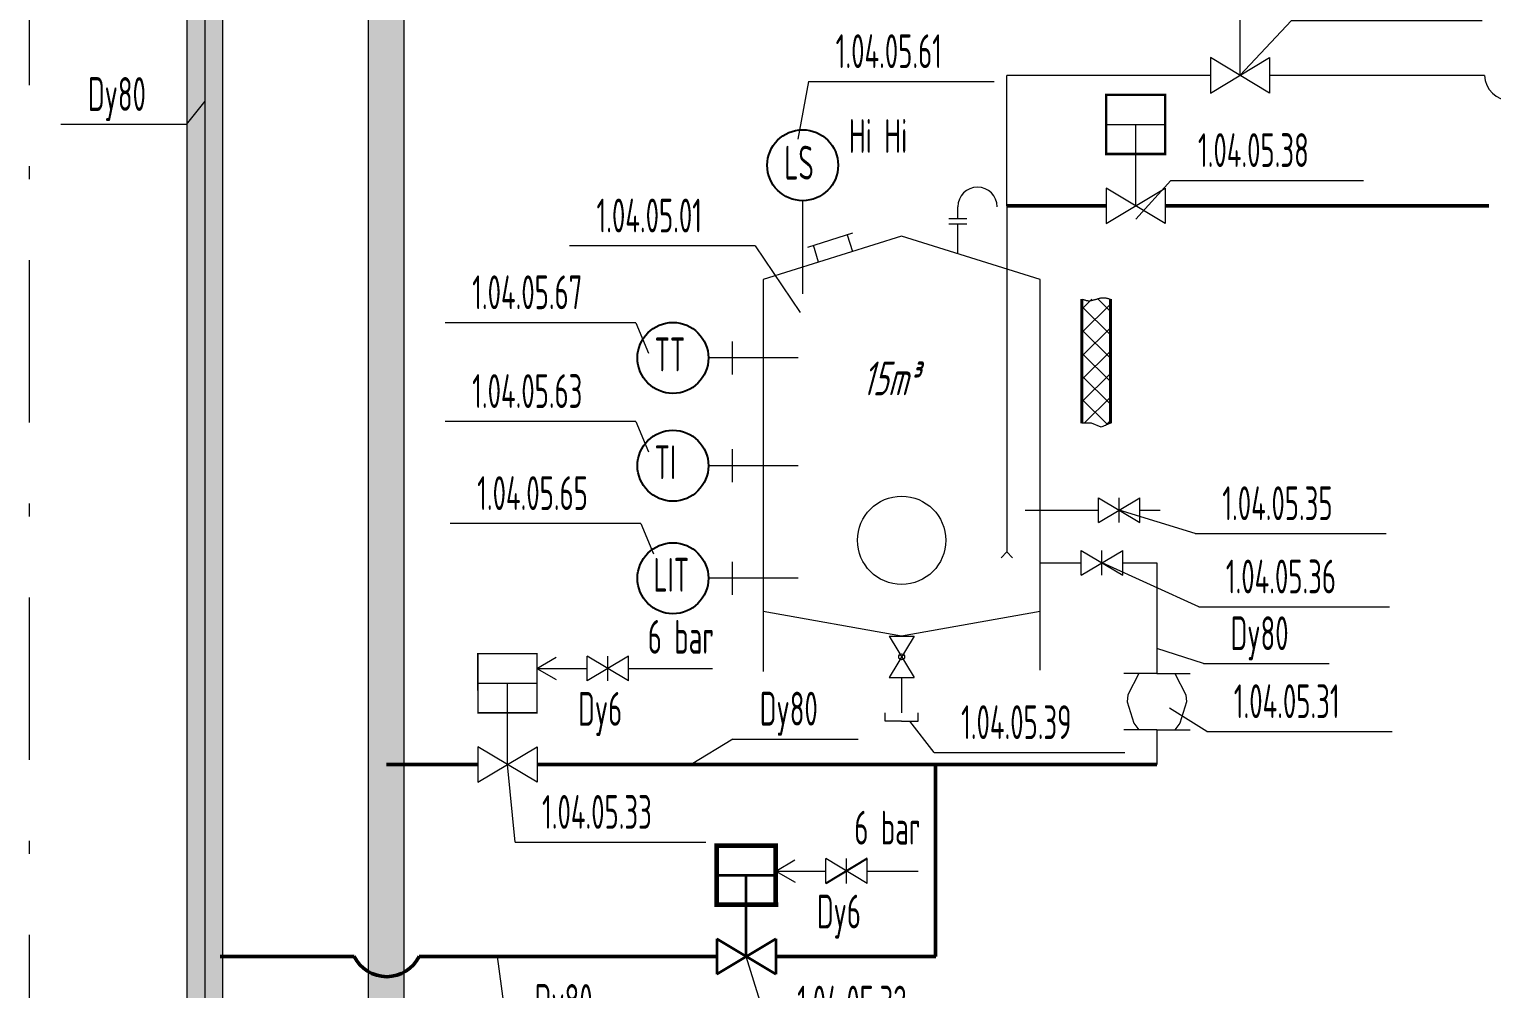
# Model space of a CAD drawing. Header units: millimetres. Extents: x -2281 to 17340, y -2563 to 4166.
# Drawn here: x 1283.7 to 1391.9, y 186.7 to 257.7 of the extents above; entities that cross this region are included whole.
import ezdxf

# ---------------------------------------------------------------- set-up
doc = ezdxf.new("R2010")
doc.units = ezdxf.units.MM
for name, pattern in [('K5LT32768', [24.957505, 11.9988, -5.9994, 0.959904, -5.9994]), ('K5LT32769', [0]), ('K5LT32772', [0]), ('K5LT32773', [0]), ('K5LT32774', [0]), ('K5LT32775', [0]), ('K5LT32776', [0]), ('K5LT32777', [0]), ('K5LT32782', [0]), ('K5LT32785', [0]), ('K5LT32786', [0]), ('K5LT32787', [0]), ('K5LT32788', [0]), ('K5LT32789', [0]), ('K5LT_THIN', [0]), ('K5LT_THIN_INCLUDED_TO_HATCHING', [0])]:
    doc.linetypes.add(name, pattern=pattern)
doc.layers.add('Системный слой', color=7, linetype='Continuous')
doc.styles.add('KTEXTSTYLE', font='GOST_AU.SHX', dxfattribs={"width": 0.96, "height": 5})

# ---------------------------------------------------------------- blocks, each defined once
blk = doc.blocks.new('U7')
at = {"layer": 'Системный слой', "color": 7, "linetype": 'K5LT_THIN_INCLUDED_TO_HATCHING', "lineweight": 13}
for p, q in [((1361.6, 237.74), (1361.65, 237.72)), ((1361.65, 237.72), (1361.7, 237.71)), ((1361.7, 237.71), (1361.75, 237.69)), ((1361.75, 237.69), (1361.8, 237.68)), ((1361.8, 237.68), (1361.85, 237.67)), ((1361.85, 237.67), (1361.9, 237.65)), ((1361.9, 237.65), (1361.95, 237.65)), ((1361.95, 237.65), (1362, 237.64)), ((1362, 237.64), (1362.05, 237.63)), ((1362.05, 237.63), (1362.1, 237.63)), ((1362.1, 237.63), (1362.15, 237.63)), ((1362.15, 237.63), (1362.2, 237.63)), ((1362.2, 237.63), (1362.25, 237.64)), ((1362.25, 237.64), (1362.3, 237.65)), ((1362.3, 237.65), (1362.35, 237.66)), ((1362.35, 237.66), (1362.4, 237.67)), ((1362.4, 237.67), (1362.45, 237.68)), ((1362.45, 237.68), (1362.5, 237.69)), ((1362.5, 237.69), (1362.55, 237.71)), ((1362.55, 237.71), (1362.6, 237.72)), ((1362.6, 237.72), (1362.65, 237.74)), ((1362.65, 237.74), (1362.7, 237.75)), ((1362.7, 237.75), (1362.75, 237.77)), ((1362.75, 237.77), (1362.8, 237.78)), ((1362.8, 237.78), (1362.85, 237.8)), ((1362.85, 237.8), (1362.9, 237.81)), ((1362.9, 237.81), (1362.95, 237.82)), ((1362.95, 237.82), (1363, 237.83)), ((1363, 237.83), (1363.05, 237.83)), ((1363.05, 237.83), (1363.1, 237.84)), ((1363.1, 237.84), (1363.15, 237.84)), ((1363.15, 237.84), (1363.2, 237.84)), ((1363.2, 237.84), (1363.25, 237.84)), ((1363.25, 237.84), (1363.3, 237.83)), ((1363.3, 237.83), (1363.35, 237.83)), ((1363.35, 237.83), (1363.4, 237.82)), ((1363.4, 237.82), (1363.45, 237.81)), ((1363.45, 237.81), (1363.5, 237.8)), ((1363.5, 237.8), (1363.55, 237.78)), ((1363.55, 237.78), (1363.6, 237.77)), ((1363.6, 237.77), (1363.65, 237.75)), ((1363.65, 237.75), (1363.7, 237.74))]:
    blk.add_line(p, q, dxfattribs=at)
blk = doc.blocks.new('U34')
at = {"layer": 'Системный слой', "color": 7, "linetype": 'K5LT_THIN_INCLUDED_TO_HATCHING', "lineweight": 13}
for p, q in [((1308.8, 97.61), (1308.8, 820.63)), ((1311.43, 97.61), (1311.43, 820.63))]:
    blk.add_line(p, q, dxfattribs=at)
blk = doc.blocks.new('U35')
at = {"layer": 'Системный слой', "true_color": 0xc0c0c0}
blk.add_hatch(color=9, dxfattribs=at).paths.add_polyline_path([(1295.38, 150.37), (1295.38, 112.36), (1298.01, 112.36), (1298.01, 524.41), (1295.38, 524.41)])
at = {"layer": 'Системный слой', "color": 7, "linetype": 'K5LT_THIN_INCLUDED_TO_HATCHING', "lineweight": 13}
for p, q in [((1295.38, 112.36), (1295.38, 524.41)), ((1298.01, 112.36), (1298.01, 524.41))]:
    blk.add_line(p, q, dxfattribs=at)
blk = doc.blocks.new('U157')
at = {"layer": 'Системный слой', "color": 7, "linetype": 'K5LT_THIN', "lineweight": 13}
for q in [(1365.57, 243.65), (1382.43, 246.52)]:
    blk.add_line((1368.18, 246.52), q, dxfattribs=at)
at = {"layer": 'Системный слой', "color": 7, "insert": (1370.18, 250.02), "char_height": 2.5, "attachment_point": 1, "style": 'KTEXTSTYLE'}
blk.add_mtext('\\H3.5;\\W0.965;\\Q15;\\Q0;\\W0.715;\\H2.50;{\\c255;1.04.05.38}', dxfattribs=at)
blk = doc.blocks.new('U158')
at = {"layer": 'Системный слой', "color": 7, "linetype": 'K5LT_THIN', "lineweight": 13}
for q in [(1373.29, 254.3), (1391.21, 258.36)]:
    blk.add_line((1377.09, 258.36), q, dxfattribs=at)
at = {"layer": 'Системный слой', "color": 7, "insert": (1379.09, 261.86), "char_height": 2.5, "attachment_point": 1, "style": 'KTEXTSTYLE'}
blk.add_mtext('\\H3.5;\\W0.965;\\Q15;\\Q0;\\W0.715;\\H2.50;1.04.05.37', dxfattribs=at)
blk = doc.blocks.new('U159')
at = {"layer": 'Системный слой', "color": 7, "linetype": 'K5LT_THIN', "lineweight": 13}
for q in [(1340.57, 249.59), (1355.09, 253.84)]:
    blk.add_line((1341.37, 253.84), q, dxfattribs=at)
at = {"layer": 'Системный слой', "color": 7, "insert": (1343.37, 257.34), "char_height": 2.5, "attachment_point": 1, "style": 'KTEXTSTYLE'}
blk.add_mtext('\\H3.5;\\W0.965;\\Q15;\\Q0;\\W0.715;\\H2.50;1.04.05.61', dxfattribs=at)
blk = doc.blocks.new('U160')
at = {"layer": 'Системный слой', "color": 7, "linetype": 'K5LT_THIN', "lineweight": 13}
for q in [(1323.67, 241.68), (1340.74, 236.76)]:
    blk.add_line((1337.4, 241.68), q, dxfattribs=at)
at = {"layer": 'Системный слой', "color": 7, "insert": (1325.67, 245.18), "char_height": 2.5, "attachment_point": 1, "style": 'KTEXTSTYLE'}
blk.add_mtext('\\H3.5;\\W0.965;\\Q15;\\Q0;\\W0.715;\\H2.50;1.04.05.01', dxfattribs=at)
blk = doc.blocks.new('U161')
at = {"layer": 'Системный слой', "color": 7, "linetype": 'K5LT_THIN', "lineweight": 13}
for q in [(1314.47, 236), (1329.51, 233.75)]:
    blk.add_line((1328.59, 236), q, dxfattribs=at)
at = {"layer": 'Системный слой', "color": 7, "insert": (1316.47, 239.5), "char_height": 2.5, "attachment_point": 1, "style": 'KTEXTSTYLE'}
blk.add_mtext('\\H3.5;\\W0.965;\\Q15;\\Q0;\\W0.715;\\H2.50;1.04.05.67', dxfattribs=at)
blk = doc.blocks.new('U162')
at = {"layer": 'Системный слой', "color": 7, "linetype": 'K5LT_THIN', "lineweight": 13}
for q in [(1314.47, 228.69), (1329.51, 226.44)]:
    blk.add_line((1328.59, 228.69), q, dxfattribs=at)
at = {"layer": 'Системный слой', "color": 7, "insert": (1316.47, 232.19), "char_height": 2.5, "attachment_point": 1, "style": 'KTEXTSTYLE'}
blk.add_mtext('\\H3.5;\\W0.965;\\Q15;\\Q0;\\W0.715;\\H2.50;1.04.05.63', dxfattribs=at)
blk = doc.blocks.new('U163')
at = {"layer": 'Системный слой', "color": 7, "linetype": 'K5LT_THIN', "lineweight": 13}
for q in [(1314.84, 221.14), (1329.89, 218.9)]:
    blk.add_line((1328.96, 221.14), q, dxfattribs=at)
at = {"layer": 'Системный слой', "color": 7, "insert": (1316.84, 224.64), "char_height": 2.5, "attachment_point": 1, "style": 'KTEXTSTYLE'}
blk.add_mtext('\\H3.5;\\W0.965;\\Q15;\\Q0;\\W0.715;\\H2.50;1.04.05.65', dxfattribs=at)
blk = doc.blocks.new('U164')
at = {"layer": 'Системный слой', "color": 7, "linetype": 'K5LT_THIN', "lineweight": 13}
for q in [(1364.35, 222.12), (1384.1, 220.39)]:
    blk.add_line((1369.98, 220.39), q, dxfattribs=at)
at = {"layer": 'Системный слой', "color": 7, "insert": (1371.98, 223.89), "char_height": 2.5, "attachment_point": 1, "style": 'KTEXTSTYLE'}
blk.add_mtext('\\H3.5;\\W0.965;\\Q15;\\Q0;\\W0.715;\\H2.50;1.04.05.35', dxfattribs=at)
blk = doc.blocks.new('U165')
at = {"layer": 'Системный слой', "color": 7, "linetype": 'K5LT_THIN', "lineweight": 13}
for q in [(1363.08, 218.24), (1384.36, 214.97)]:
    blk.add_line((1370.24, 214.97), q, dxfattribs=at)
at = {"layer": 'Системный слой', "color": 7, "insert": (1372.24, 218.47), "char_height": 2.5, "attachment_point": 1, "style": 'KTEXTSTYLE'}
blk.add_mtext('\\H3.5;\\W0.965;\\Q15;\\Q0;\\W0.715;\\H2.50;1.04.05.36', dxfattribs=at)
blk = doc.blocks.new('U166')
at = {"layer": 'Системный слой', "color": 7, "linetype": 'K5LT_THIN', "lineweight": 13}
for q in [(1368.08, 207.48), (1384.56, 205.74)]:
    blk.add_line((1370.83, 205.74), q, dxfattribs=at)
at = {"layer": 'Системный слой', "color": 7, "insert": (1372.83, 209.24), "char_height": 2.5, "attachment_point": 1, "style": 'KTEXTSTYLE'}
blk.add_mtext('\\H3.5;\\W0.965;\\Q15;\\Q0;\\W0.715;\\H2.50;1.04.05.31', dxfattribs=at)
blk = doc.blocks.new('U167')
at = {"layer": 'Системный слой', "color": 7, "linetype": 'K5LT_THIN', "lineweight": 13}
for q in [(1348.86, 206.52), (1364.77, 204.19)]:
    blk.add_line((1350.65, 204.19), q, dxfattribs=at)
at = {"layer": 'Системный слой', "color": 7, "insert": (1352.65, 207.69), "char_height": 2.5, "attachment_point": 1, "style": 'KTEXTSTYLE'}
blk.add_mtext('\\H3.5;\\W0.965;\\Q15;\\Q0;\\W0.715;\\H2.50;1.04.05.39', dxfattribs=at)
blk = doc.blocks.new('U168')
at = {"layer": 'Системный слой', "color": 7, "linetype": 'K5LT_THIN', "lineweight": 13}
for q in [(1296.7, 252.39), (1286.03, 250.67)]:
    blk.add_line((1295.32, 250.67), q, dxfattribs=at)
at = {"layer": 'Системный слой', "color": 7, "insert": (1288.03, 254.17), "char_height": 2.5, "attachment_point": 1, "style": 'KTEXTSTYLE'}
blk.add_mtext('\\H3.5;\\W0.965;\\Q15;\\Q0;\\W0.715;\\H2.50;Dy80', dxfattribs=at)
blk = doc.blocks.new('U169')
at = {"layer": 'Системный слой', "color": 7, "linetype": 'K5LT_THIN', "lineweight": 13}
for q in [(1336.75, 189.1), (1352.64, 183.44)]:
    blk.add_line((1338.52, 183.44), q, dxfattribs=at)
at = {"layer": 'Системный слой', "color": 7, "insert": (1340.52, 186.94), "char_height": 2.5, "attachment_point": 1, "style": 'KTEXTSTYLE'}
blk.add_mtext('\\H3.5;\\W0.965;\\Q15;\\Q0;\\W0.715;\\H2.50;{\\c255;1.04.05.32}', dxfattribs=at)
blk = doc.blocks.new('U170')
at = {"layer": 'Системный слой', "color": 7, "linetype": 'K5LT_THIN', "lineweight": 13}
for q in [(1319.09, 203.31), (1333.76, 197.55)]:
    blk.add_line((1319.64, 197.55), q, dxfattribs=at)
at = {"layer": 'Системный слой', "color": 7, "insert": (1321.64, 201.05), "char_height": 2.5, "attachment_point": 1, "style": 'KTEXTSTYLE'}
blk.add_mtext('\\H3.5;\\W0.965;\\Q15;\\Q0;\\W0.715;\\H2.50;1.04.05.33', dxfattribs=at)
blk = doc.blocks.new('U220')
at = {"layer": 'Системный слой', "color": 7, "linetype": 'K5LT_THIN', "lineweight": 13}
for q in [(1367.14, 211.9), (1379.88, 210.77)]:
    blk.add_line((1370.59, 210.77), q, dxfattribs=at)
at = {"layer": 'Системный слой', "color": 7, "insert": (1372.59, 214.27), "char_height": 2.5, "attachment_point": 1, "style": 'KTEXTSTYLE'}
blk.add_mtext('\\H3.5;\\W0.965;\\Q15;\\Q0;\\W0.715;\\H2.50;Dy80', dxfattribs=at)
blk = doc.blocks.new('U221')
at = {"layer": 'Системный слой', "color": 7, "linetype": 'K5LT_THIN', "lineweight": 13}
for q in [(1332.68, 203.31), (1345.04, 205.19)]:
    blk.add_line((1335.75, 205.19), q, dxfattribs=at)
at = {"layer": 'Системный слой', "color": 7, "insert": (1337.75, 208.69), "char_height": 2.5, "attachment_point": 1, "style": 'KTEXTSTYLE'}
blk.add_mtext('\\H3.5;\\W0.965;\\Q15;\\Q0;\\W0.715;\\H2.50;Dy80', dxfattribs=at)
blk = doc.blocks.new('U222')
at = {"layer": 'Системный слой', "color": 7, "linetype": 'K5LT_THIN', "lineweight": 13}
for q in [(1318.35, 189.1), (1328.38, 183.56)]:
    blk.add_line((1319.09, 183.56), q, dxfattribs=at)
at = {"layer": 'Системный слой', "color": 7, "insert": (1321.09, 187.06), "char_height": 2.5, "attachment_point": 1, "style": 'KTEXTSTYLE'}
blk.add_mtext('\\H3.5;\\W0.965;\\Q15;\\Q0;\\W0.715;\\H2.50;Dy80', dxfattribs=at)

msp = doc.modelspace()

# ---------------------------------------------------------------- hatches: boundary and pattern name
at = {"layer": 'Системный слой', "true_color": 0xc0c0c0}
msp.add_hatch(color=9, dxfattribs=at).paths.add_polyline_path([(1308.80496, 187.96742), (1309.09747, 187.82125), (1309.40563, 187.71185), (1309.72483, 187.64085), (1310.05031, 187.60933), (1310.3772, 187.61774), (1310.70063, 187.66596), (1311.01576, 187.75328), (1311.31788, 187.87838), (1311.42984, 187.93628), (1311.42984, 264.67278), (1311.13395, 264.53359), (1310.82328, 264.43153), (1310.50248, 264.36813), (1310.17635, 264.34433), (1309.84975, 264.3605), (1309.52756, 264.41638), (1309.21459, 264.51114), (1308.91552, 264.64338), (1308.80496, 264.70392)])
h = msp.add_hatch(color=9, dxfattribs=at)
h.paths.add_polyline_path([(1308.80496, 111.22731), (1308.80496, 97.61198), (1311.42984, 97.61198), (1311.42984, 111.20321), (1311.13432, 111.06323), (1310.82392, 110.96034), (1310.5033, 110.89609), (1310.17723, 110.87142), (1309.85059, 110.88672), (1309.52825, 110.94174), (1309.21503, 111.03567), (1308.9156, 111.1671)])
h.paths.add_polyline_path([(1308.80496, 187.96742), (1308.80496, 111.22731), (1309.09786, 111.08193), (1309.40632, 110.97336), (1309.72571, 110.90323), (1310.05127, 110.87258), (1310.37814, 110.88187), (1310.70143, 110.93097), (1311.01632, 111.01913), (1311.31811, 111.14505), (1311.42984, 111.20321), (1311.42984, 187.93628), (1311.13395, 187.79709), (1310.82328, 187.69503), (1310.50248, 187.63163), (1310.17635, 187.60783), (1309.84975, 187.62399), (1309.52756, 187.67988), (1309.21459, 187.77464), (1308.91552, 187.90688)])

# ---------------------------------------------------------------- linework, layer by layer
at = {"layer": 'Системный слой', "color": 5, "linetype": 'K5LT32768', "lineweight": 18, "true_color": 0x0000ff}
msp.add_line((1283.69298, 839.5978), (1283.69298, 61.58733), dxfattribs=at)
at = {"layer": 'Системный слой', "color": 7, "linetype": 'K5LT_THIN_INCLUDED_TO_HATCHING', "lineweight": 13}
for p, q in [((1308.80496, 97.61198), (1308.80496, 658.74994)), ((1311.42984, 97.61198), (1311.42984, 658.76432))]:
    msp.add_line(p, q, dxfattribs=at)
at = {"layer": 'Системный слой', "color": 7, "linetype": 'K5LT_THIN', "lineweight": 13}
for p, q in [((1296.6966, 524.40853), (1296.6966, 116.35275)), ((1373.29291, 254.30151), (1373.29025, 260.31713)), ((1375.48041, 252.98901), (1371.10541, 255.61401)), ((1371.10541, 252.98901), (1375.48041, 255.61401)), ((1371.10541, 255.61401), (1371.10541, 252.98901)), ((1375.48041, 255.61401), (1375.48041, 252.98901)), ((1371.10541, 254.30151), (1356.03836, 254.30151)), ((1356.03836, 244.65356), (1356.03836, 254.30151)), ((1391.37563, 254.30151), (1375.48041, 254.30151)), ((1356.03836, 244.65356), (1356.03836, 219.05151)), ((1348.25026, 242.3911), (1338.0028, 239.19706)), ((1358.49773, 239.19706), (1348.25026, 242.3911)), ((1338.0028, 239.19706), (1338.0028, 210.19806)), ((1358.49773, 210.28556), (1358.49773, 239.19706)), ((1362.81655, 221.20441), (1362.81655, 223.04191)), ((1362.81655, 221.20441), (1365.87905, 223.04191)), ((1362.81655, 223.04191), (1365.87905, 221.20441)), ((1364.34085, 221.20441), (1364.34085, 223.04191)), ((1365.87905, 221.20441), (1365.87905, 223.04191)), ((1357.39308, 222.12316), (1362.81655, 222.12316)), ((1364.34085, 222.12316), (1364.3478, 222.12316)), ((1365.87905, 222.12316), (1367.38137, 222.12316)), ((1356.03836, 219.05151), (1355.61196, 218.61181)), ((1356.03836, 219.05151), (1356.46476, 218.61181)), ((1361.54836, 217.31762), (1361.54836, 219.15512)), ((1361.54836, 217.31762), (1364.61086, 219.15512)), ((1361.54836, 219.15512), (1364.61086, 217.31762)), ((1363.07266, 217.31762), (1363.07266, 219.15512)), ((1364.61086, 217.31762), (1364.61086, 219.15512)), ((1358.49773, 218.23637), (1361.54836, 218.23637)), ((1363.07266, 218.23637), (1363.07961, 218.23637)), ((1364.61086, 218.23637), (1367.14135, 218.23637)), ((1367.14135, 218.23637), (1367.14135, 210.04433)), ((1348.25026, 212.80556), (1338.0028, 214.62133)), ((1358.49773, 214.62133), (1348.25026, 212.80556)), ((1347.33151, 212.80556), (1349.16901, 212.80556)), ((1347.33151, 212.80556), (1349.16901, 209.74306)), ((1349.16901, 212.80556), (1347.33151, 209.74306)), ((1321.26528, 210.41868), (1322.68118, 211.24746)), ((1324.96857, 209.4973), (1324.96857, 211.3348)), ((1328.03107, 209.4973), (1324.96857, 211.3348)), ((1328.03107, 211.3348), (1324.96857, 209.4973)), ((1326.50676, 209.4973), (1326.50676, 211.3348)), ((1328.03107, 209.4973), (1328.03107, 211.3348)), ((1321.26531, 210.41427), (1324.96857, 210.41427)), ((1321.26531, 210.41427), (1322.691, 209.60245)), ((1326.49287, 210.41189), (1326.50676, 210.41189)), ((1326.49982, 210.41605), (1326.50676, 210.41605)), ((1328.03107, 210.41605), (1334.26533, 210.41605)), ((1367.14135, 210.04433), (1364.69135, 210.04433)), ((1365.80374, 210.04433), (1364.99521, 208.46616)), ((1367.14135, 210.04433), (1369.59135, 210.04433)), ((1368.47897, 210.04433), (1369.2875, 208.46616)), ((1316.89505, 209.32231), (1321.27005, 209.32231)), ((1319.08522, 203.30669), (1319.08255, 209.32231)), ((1347.33151, 209.74306), (1349.16901, 209.74306)), ((1348.25026, 209.74306), (1348.25026, 207.13716)), ((1364.99521, 208.46616), (1364.94345, 207.95116)), ((1364.94345, 207.95116), (1365.43476, 206.37299)), ((1369.33926, 207.95116), (1368.84795, 206.37299)), ((1369.2875, 208.46616), (1369.33926, 207.95116)), ((1347.02526, 206.52466), (1347.02526, 207.13716)), ((1349.47526, 206.52466), (1349.47526, 207.13716)), ((1348.25026, 206.52466), (1347.02526, 206.52466)), ((1348.25026, 206.52466), (1349.47526, 206.52466)), ((1367.14135, 205.86217), (1364.69135, 205.86217)), ((1365.43476, 206.37299), (1365.80374, 205.86217)), ((1367.14135, 205.86217), (1369.59135, 205.86217)), ((1367.14135, 205.86217), (1367.14135, 203.30669)), ((1368.84795, 206.37299), (1368.47897, 205.86217)), ((1321.27272, 201.99419), (1316.89772, 204.61919)), ((1316.89772, 201.99419), (1321.27272, 204.61919)), ((1316.89772, 204.61919), (1316.89772, 201.99419)), ((1321.27272, 204.61919), (1321.27272, 201.99419))]:
    msp.add_line(p, q, dxfattribs=at)
at = {"layer": 'Системный слой', "color": 5, "linetype": 'K5LT32787', "lineweight": 18, "true_color": 0x0000ff}
for p, q in [((1363.38382, 250.66918), (1367.75882, 250.66918)), ((1365.57398, 244.65356), (1365.57132, 250.66918)), ((1367.76148, 243.34106), (1363.38648, 245.96606)), ((1363.38648, 243.34106), (1367.76148, 245.96606)), ((1363.38648, 245.96606), (1363.38648, 243.34106)), ((1367.76148, 245.96606), (1367.76148, 243.34106))]:
    msp.add_line(p, q, dxfattribs=at)
at = {"layer": 'Системный слой', "color": 7, "linetype": 'K5LT32786', "lineweight": 18}
for p, q in [((1340.92889, 238.14376), (1340.92889, 245.02618)), ((1361.59748, 236.99651), (1362.33803, 237.73706)), ((1361.59748, 235.26409), (1363.69524, 237.36186)), ((1363.69524, 235.10161), (1361.59748, 237.19937)), ((1363.69524, 236.83402), (1362.79221, 237.73706)), ((1361.59748, 233.53168), (1363.69524, 235.62944)), ((1363.69524, 233.3692), (1361.59748, 235.46696)), ((1361.59748, 231.79927), (1363.69524, 233.89703)), ((1363.69524, 231.63679), (1361.59748, 233.73455)), ((1361.59748, 230.13445), (1363.69524, 232.23221)), ((1363.69524, 229.97196), (1361.59748, 232.06972)), ((1363.47414, 228.46066), (1361.59748, 230.33731)), ((1361.74952, 228.55407), (1363.69524, 230.4998)), ((1361.64831, 228.55407), (1361.59748, 228.6049)), ((1362.29589, 228.5542), (1361.59748, 228.55407)), ((1363.0052, 228.26283), (1362.29589, 228.5542)), ((1363.69524, 228.55407), (1363.0052, 228.26283)), ((1363.32588, 228.39802), (1363.69524, 228.76739))]:
    msp.add_line(p, q, dxfattribs=at)
at = {"layer": 'Системный слой', "color": 5, "linetype": 'K5LT32775', "lineweight": 50, "true_color": 0x0000ff}
for p, q in [((1363.38648, 244.65356), (1356.03836, 244.65356)), ((1391.69514, 244.65356), (1367.76148, 244.65356)), ((1316.89772, 203.30669), (1310.12365, 203.30669)), ((1321.27272, 203.30669), (1367.14135, 203.30669))]:
    msp.add_line(p, q, dxfattribs=at)
at = {"layer": 'Системный слой', "color": 150, "linetype": 'K5LT32769', "lineweight": 18, "true_color": 0x007fff}
msp.add_line((1391.13825, 244.65356), (1391.69514, 244.65356), dxfattribs=at)
at = {"layer": 'Системный слой', "color": 7, "linetype": 'K5LT32776', "lineweight": 18}
for p, q in [((1353.06555, 243.68935), (1351.75305, 243.68935)), ((1352.4093, 243.68935), (1352.4093, 244.57531)), ((1341.29942, 241.59936), (1344.64087, 242.64086)), ((1344.22318, 242.51068), (1344.61375, 241.25763)), ((1353.06555, 243.29726), (1351.75305, 243.29726)), ((1352.4093, 241.09477), (1352.4093, 243.29726)), ((1342.10766, 240.47651), (1341.7171, 241.72955)), ((1335.74629, 232.1665), (1335.74629, 234.6165)), ((1340.60016, 233.3915), (1333.95016, 233.3915)), ((1335.74629, 224.19042), (1335.74629, 226.64042)), ((1340.60016, 225.41542), (1333.95016, 225.41542)), ((1335.74629, 215.86316), (1335.74629, 218.31316)), ((1340.60016, 217.08816), (1333.95016, 217.08816))]:
    msp.add_line(p, q, dxfattribs=at)
at = {"layer": 'Системный слой', "color": 7, "linetype": 'K5LT32785', "lineweight": 40}
for p, q in [((1361.59748, 237.73706), (1361.59748, 228.55407)), ((1363.69524, 228.55407), (1363.69524, 237.73706))]:
    msp.add_line(p, q, dxfattribs=at)
at = {"layer": 'Системный слой', "color": 7, "linetype": 'K5LT32782', "lineweight": 0}
msp.add_line((1352.87435, 204.18955), (1353.1106, 204.18955), dxfattribs=at)
at = {"layer": 'Системный слой', "color": 151, "linetype": 'K5LT32788', "lineweight": 50, "true_color": 0x7fbfff}
for p, q in [((1350.74615, 203.30669), (1350.74615, 189.10109)), ((1307.74468, 189.10111), (1297.81535, 189.10111)), ((1334.56507, 189.10111), (1312.54543, 189.10111)), ((1338.94007, 189.10111), (1350.77208, 189.10111))]:
    msp.add_line(p, q, dxfattribs=at)
at = {"layer": 'Системный слой', "color": 4, "linetype": 'K5LT32772', "lineweight": 18, "true_color": 0x00ffff}
for p, q in [((1338.93556, 195.42604), (1340.35147, 196.25482)), ((1342.63885, 194.50466), (1342.63885, 196.34216)), ((1345.70135, 194.50466), (1342.63885, 196.34216)), ((1344.17704, 194.50466), (1344.17704, 196.34216)), ((1345.70135, 194.50466), (1345.70135, 196.34216)), ((1338.93559, 195.42163), (1342.63885, 195.42163)), ((1338.93559, 195.42163), (1340.36128, 194.60981)), ((1344.1701, 195.42341), (1344.17704, 195.42341)), ((1345.70135, 195.42341), (1349.47635, 195.42341))]:
    msp.add_line(p, q, dxfattribs=at)
at = {"layer": 'Системный слой', "color": 4, "linetype": 'K5LT32774', "lineweight": 25, "true_color": 0x00ffff}
msp.add_line((1345.70135, 196.34216), (1342.63885, 194.50466), dxfattribs=at)
at = {"layer": 'Системный слой', "color": 151, "linetype": 'K5LT32789', "lineweight": 35, "true_color": 0x7fbfff}
for p, q in [((1334.56241, 195.11673), (1338.93741, 195.11673)), ((1336.75257, 189.10111), (1336.74991, 195.11673)), ((1338.94007, 187.78861), (1334.56507, 190.41361)), ((1334.56507, 187.78861), (1338.94007, 190.41361)), ((1334.56507, 190.41361), (1334.56507, 187.78861)), ((1338.94007, 190.41361), (1338.94007, 187.78861))]:
    msp.add_line(p, q, dxfattribs=at)
at = {"layer": 'Системный слой', "color": 4, "linetype": 'K5LT32773', "lineweight": 18, "true_color": 0x00ffff}
msp.add_line((1344.16315, 195.41924), (1344.17704, 195.41924), dxfattribs=at)
at = {"layer": 'Системный слой', "color": 5, "linetype": 'K5LT32787', "true_color": 0x0000ff, "const_width": 0.18}
msp.add_lwpolyline([(1363.38559, 248.48168), (1367.76059, 248.48168), (1367.75428, 252.85667), (1363.37928, 252.85667)], close=True, dxfattribs=at)
at = {"layer": 'Системный слой', "color": 7, "linetype": 'K5LT_THIN', "const_width": 0.11}
msp.add_lwpolyline([(1316.89683, 207.13481), (1321.27183, 207.13481), (1321.26552, 211.5098), (1316.89052, 211.5098)], close=True, dxfattribs=at)
at = {"layer": 'Системный слой', "color": 151, "linetype": 'K5LT32789', "true_color": 0x7fbfff, "const_width": 0.35}
msp.add_lwpolyline([(1334.56418, 192.92923), (1338.93918, 192.92923), (1338.93288, 197.30422), (1334.55788, 197.30422)], close=True, dxfattribs=at)
at = {"layer": 'Системный слой', "color": 7, "linetype": 'K5LT32777', "lineweight": 25}
for centre in [(1340.92889, 247.65118), (1331.32516, 233.3915), (1331.32516, 225.41542), (1331.32516, 217.08816)]:
    msp.add_circle(centre, 2.625, dxfattribs=at)
at = {"layer": 'Системный слой', "color": 7, "linetype": 'K5LT32776', "lineweight": 18}
msp.add_circle((1348.25026, 219.89775), 3.26611, dxfattribs=at)
at = {"layer": 'Системный слой', "color": 7, "linetype": 'K5LT_THIN', "lineweight": 13}
msp.add_circle((1348.25026, 211.27431), 0.21875, dxfattribs=at)
msp.add_arc((1393.30035, 254.3836), 1.92647, 182.4422076, 357.581545, dxfattribs=at)
at = {"layer": 'Системный слой', "color": 7, "linetype": 'K5LT32776', "lineweight": 18}
msp.add_arc((1353.86586, 244.57531), 1.45656, 0, 180, dxfattribs=at)
at = {"layer": 'Системный слой', "color": 151, "linetype": 'K5LT32788', "lineweight": 50, "true_color": 0x7fbfff}
msp.add_arc((1310.14506, 190.28339), 2.67574, 206.2220208, 333.7779792, dxfattribs=at)

# ---------------------------------------------------------------- block references
at = {"layer": 'Системный слой'}
for name in ['U34', 'U35', 'U158', 'U159', 'U168', 'U157', 'U160', 'U161', 'U7', 'U162', 'U163', 'U164', 'U165', 'U220', 'U166', 'U221', 'U167', 'U170', 'U222', 'U169']:
    msp.add_blockref(name, (0, 0), dxfattribs=at)

# ---------------------------------------------------------------- texts
at = {"layer": 'Системный слой', "color": 7, "char_height": 2.5, "attachment_point": 1, "style": 'KTEXTSTYLE'}
for s, insert in [('\\H3.5;\\W0.965;\\Q15;\\Q0;\\W0.715;\\H2.50;Hi Hi', (1344.33803, 251.06584)), ('\\H3.5;\\W0.965;\\Q15;\\Q0;\\W0.715;\\H2.50;LS', (1339.57249, 249.09333)), ('\\H3.5;\\W0.965;\\Q15;\\Q0;\\W0.715;\\H2.50;TT', (1329.96693, 234.89937)), ('\\H3.5;\\W0.965;\\Q15;\\Q15;\\W0.765;\\H2.50;15m³', (1345.35081, 233.1273)), ('\\H3.5;\\W0.965;\\Q15;\\Q0;\\W0.715;\\H2.50;TI', (1329.96693, 226.9233)), ('\\H3.5;\\W0.965;\\Q15;\\Q0;\\W0.715;\\H2.50;LIT', (1329.88832, 218.59604)), ('\\H3.5;\\W0.965;\\Q15;\\Q0;\\W0.715;\\H2.50;6 bar', (1329.46489, 214.0083)), ('\\H3.5;\\W0.965;\\Q15;\\Q0;\\W0.715;\\H2.50;Dy6', (1324.30845, 208.67303)), ('\\H3.5;\\W0.965;\\Q15;\\Q0;\\W0.715;\\H2.50;6 bar', (1344.75053, 199.88397)), ('\\H3.5;\\W0.965;\\Q15;\\Q0;\\W0.715;\\H2.50;Dy6', (1341.97873, 193.68039))]:
    msp.add_mtext(s, dxfattribs=dict(at, insert=insert))

doc.saveas('drawing.dxf')
